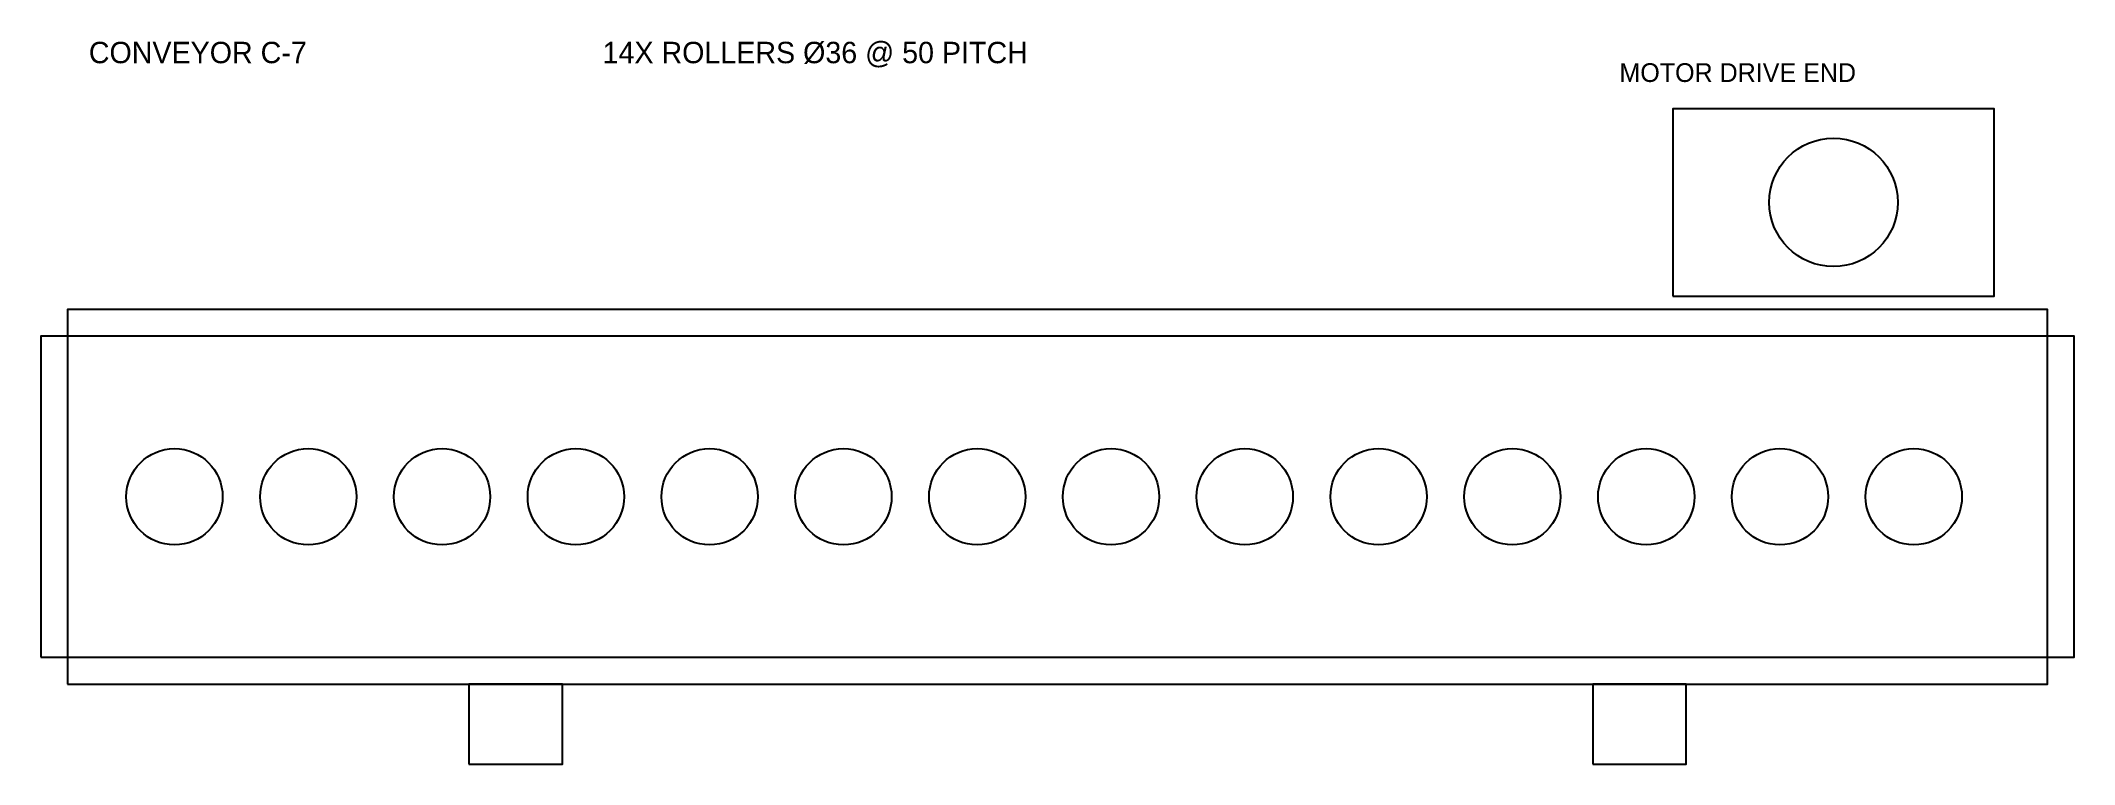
# Model space of a CAD drawing. Header units: millimetres. Extents: x 0 to 760, y 30 to 300.
import ezdxf

# ---------------------------------------------------------------- set-up
doc = ezdxf.new("R2010")
doc.units = ezdxf.units.MM
for name, color, linetype in [('BELT', 7, 'CONTINUOUS'), ('DIM', 2, 'CONTINUOUS'), ('FRAME', 7, 'CONTINUOUS'), ('MOTOR', 1, 'CONTINUOUS'), ('ROLLER', 5, 'CONTINUOUS'), ('SUPPORT', 3, 'CONTINUOUS'), ('TEXT', 7, 'CONTINUOUS')]:
    doc.layers.add(name, color=color, linetype=linetype)

msp = doc.modelspace()

# ---------------------------------------------------------------- linework, layer by layer
at = {"layer": 'BELT'}
msp.add_lwpolyline([(10, 60), (750, 60), (750, 200), (10, 200)], close=True, dxfattribs=at)
at = {"layer": 'FRAME'}
msp.add_lwpolyline([(0, 70), (760, 70), (760, 190), (0, 190)], close=True, dxfattribs=at)
at = {"layer": 'MOTOR'}
msp.add_lwpolyline([(610, 205), (730, 205), (730, 275), (610, 275)], close=True, dxfattribs=at)
msp.add_circle((670, 240), 24, dxfattribs=at)
at = {"layer": 'ROLLER'}
for centre in [(50, 130), (100, 130), (150, 130), (200, 130), (250, 130), (300, 130), (350, 130), (400, 130), (450, 130), (500, 130), (550, 130), (600, 130), (650, 130), (700, 130)]:
    msp.add_circle(centre, 18, dxfattribs=at)
at = {"layer": 'SUPPORT'}
for points in [[(160, 30), (195, 30), (195, 60), (160, 60)], [(580, 30), (615, 30), (615, 60), (580, 60)]]:
    msp.add_lwpolyline(points, close=True, dxfattribs=at)

# ---------------------------------------------------------------- texts
at = {"layer": 'DIM'}
msp.add_text('14X ROLLERS Ø36 @ 50 PITCH', height=8, dxfattribs=at).set_placement((210, 292))
at = {"layer": 'TEXT'}
for s, height, p in [('CONVEYOR C-7', 8, (18, 292)), ('MOTOR DRIVE END', 7, (590, 285))]:
    msp.add_text(s, height=height, dxfattribs=at).set_placement(p)

doc.saveas('drawing.dxf')
